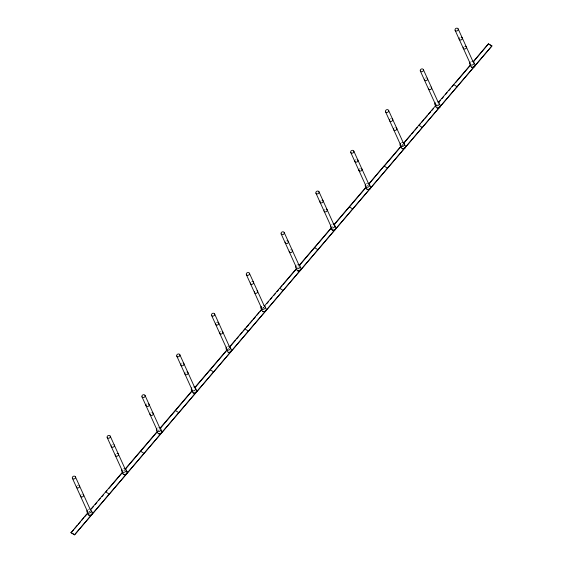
<?xml version="1.0" encoding="UTF-8"?>
<svg xmlns="http://www.w3.org/2000/svg" width="563" height="563" viewBox="0 0 563 563"><rect width="100%" height="100%" fill="white"/><g stroke="black" fill="none" stroke-linecap="round" stroke-linejoin="round"><path stroke-width="0.42" stroke-dasharray="2.81 2.11" d="M123.705 470.752L124.831 469.436M262.316 308.51L263.442 307.201M401.602 145.852L402.721 144.536M124.099 470.703A2.322 1.928 -24.4 0 1 124.676 470.52M123.142 468.585A2.322 1.928 -24.4 0 1 123.719 468.402M116.302 453.518A1.668 1.386 -24.4 0 1 116.717 453.391M111.854 444.763A1.668 1.386 -24.4 0 1 112.642 444.411M158.372 430.28A2.322 1.928 -24.4 0 1 159.47 429.794M158.477 430.519A2.322 1.928 -24.4 0 1 159.005 430.216M157.415 428.169A2.322 1.928 -24.4 0 1 158.513 427.683M150.715 413.017A1.668 1.386 -24.4 0 1 151.51 412.665M146.647 404.037A1.668 1.386 -24.4 0 1 147.02 403.819M89.418 511.661A2.322 1.928 -24.4 0 1 89.989 511.478M88.785 511.732A2.322 1.928 -24.4 0 1 89.883 511.246M87.828 509.614A2.322 1.928 -24.4 0 1 88.926 509.128M81.508 494.244A1.668 1.386 -24.4 0 1 82.346 494.075M77.061 485.482A1.668 1.386 -24.4 0 1 78.271 485.095M262.858 308.348A2.322 1.928 -24.4 0 1 263.956 307.855M262.752 308.109A2.322 1.928 -24.4 0 1 263.85 307.623M251.401 281.641A1.668 1.386 -24.4 0 1 251.816 281.514M227.959 348.835A2.322 1.928 -24.4 0 1 228.479 348.532M228.064 349.067A2.322 1.928 -24.4 0 1 228.592 348.764M227.522 346.414A2.322 1.928 -24.4 0 1 228.099 346.231M220.302 331.565A1.668 1.386 -24.4 0 1 221.097 331.213M215.918 322.88A1.668 1.386 -24.4 0 1 216.607 322.367M185.889 372.073A1.668 1.386 -24.4 0 1 186.304 371.939M181.441 363.311A1.668 1.386 -24.4 0 1 182.229 362.959M471.076 61.346A2.322 1.928 -24.4 0 1 471.653 61.163M463.856 46.497A1.668 1.386 -24.4 0 1 464.651 46.145M459.471 37.805A1.668 1.386 -24.4 0 1 460.161 37.299M436.283 104.894A2.322 1.928 -24.4 0 1 437.24 104.183M429.442 87.005A1.668 1.386 -24.4 0 1 429.858 86.871M424.995 78.243A1.668 1.386 -24.4 0 1 425.783 77.891M401.926 145.212A2.322 1.928 -24.4 0 1 403.024 144.726M402.031 145.444A2.322 1.928 -24.4 0 1 402.559 145.141M400.969 143.093A2.322 1.928 -24.4 0 1 402.066 142.608M394.649 127.724A1.668 1.386 -24.4 0 1 395.486 127.555M390.201 118.962A1.668 1.386 -24.4 0 1 391.412 118.575M367.766 185.867A2.322 1.928 -24.4 0 1 368.336 185.684M367.132 185.938A2.322 1.928 -24.4 0 1 368.23 185.452M366.175 183.819A2.322 1.928 -24.4 0 1 367.273 183.334M359.476 168.668A1.668 1.386 -24.4 0 1 360.271 168.316M355.408 159.688A1.668 1.386 -24.4 0 1 356.196 159.336M332.339 226.664A2.322 1.928 -24.4 0 1 332.86 226.354M331.382 224.546A2.322 1.928 -24.4 0 1 331.903 224.243M324.372 209.682A1.668 1.386 -24.4 0 1 325.062 209.176M320.987 200.196A1.668 1.386 -24.4 0 1 321.403 200.062M297.546 267.383A2.322 1.928 -24.4 0 1 298.643 266.897M296.588 265.272A2.322 1.928 -24.4 0 1 297.686 264.786M289.889 250.12A1.668 1.386 -24.4 0 1 290.684 249.768M285.821 241.14A1.668 1.386 -24.4 0 1 286.609 240.788"/><path stroke-width="0.84" d="M473.321 61.536L488.473 43.801L491.935 45.92L74.527 534.85L71.065 532.732L87.793 512.794M90.594 509.508L122.586 472.068M125.387 468.782L157.38 431.342M160.181 428.056L192.173 390.616M194.974 387.337L226.966 349.89M229.211 347.265L261.76 309.171A2.322 1.928 -24.4 0 0 265.046 308.207A2.322 1.928 -24.4 0 0 264.04 305.54M264.561 305.885L296.553 268.445M299.354 265.159L331.347 227.719M334.148 224.44L366.14 186.993M368.941 183.714L400.933 146.274M403.734 142.988L435.727 105.548M438.528 102.262L470.52 64.822M71.065 532.732L73.866 529.445M74.992 528.136L77.237 525.504M78.356 524.195L80.6 521.563M81.726 520.254L83.971 517.622M85.09 516.313L86.772 514.343M91.825 508.431L93.507 506.461M95.196 504.49L96.878 502.52M98.56 500.549L100.242 498.579M101.924 496.608L103.613 494.638M106.977 490.697L105.858 492.006L109.321 494.124M108.659 488.726L122.692 472.301M125.5 469.021L157.485 431.575M160.293 428.295L192.279 390.856M195.087 387.569L225.946 351.446M229.88 346.843L235.489 340.277M236.608 338.961L238.853 336.336M239.979 335.02L242.224 332.395M243.343 331.079L244.919 328.876L248.494 331.227M246.714 327.138L248.959 324.513M250.078 323.197L252.323 320.572M253.449 319.256L255.693 316.631M256.812 315.315L259.057 312.69M260.183 311.374L261.302 310.058M266.918 303.492L268.6 301.522M270.282 299.551L271.964 297.581M273.646 295.61L275.335 293.64M277.017 291.669L278.699 289.699M280.381 287.728L282.07 285.758M283.189 284.442L296.659 268.678M299.467 265.398L331.452 227.959M334.26 224.672L366.246 187.233M369.054 183.946L384.093 165.979L387.668 168.33M384.761 165.557L401.039 146.507M403.847 143.22L410.575 135.338M411.701 134.029L413.946 131.397M415.065 130.088L417.31 127.456M420.681 123.515L418.886 125.253L422.461 127.604M421.8 122.206L424.045 119.574M425.171 118.265L427.416 115.633M428.534 114.324L430.779 111.692M431.905 110.383L433.587 108.413M438.64 102.501L440.322 100.531M442.004 98.56L443.686 96.59M445.368 94.619L447.057 92.649M448.739 90.678L450.421 88.708M452.103 86.737L453.679 84.527L457.255 86.885M455.474 82.796L470.626 65.062M473.434 61.775L488.473 43.801M74.527 534.85L491.935 45.92M489.275 44.463L491.351 45.737M70.952 532.499L74.415 534.618M458.169 28.91A1.668 1.386 -24.4 0 1 456.361 31.028A1.668 1.386 -24.4 0 1 455.397 28.826A1.668 1.386 -24.4 0 1 458.169 28.91L473.384 62.451M455.115 30.268L470.33 63.802M423.376 69.636A1.668 1.386 -24.4 0 1 421.567 71.754A1.668 1.386 -24.4 0 1 420.603 69.552A1.668 1.386 -24.4 0 1 423.376 69.636L438.591 103.17M420.322 70.987L435.537 104.528M388.583 110.362A1.668 1.386 -24.4 0 1 386.774 112.48A1.668 1.386 -24.4 0 1 385.81 110.278A1.668 1.386 -24.4 0 1 388.583 110.362L404.15 144.677M385.528 111.713L400.743 145.247M353.789 151.088A1.668 1.386 -24.4 0 1 351.981 153.199A1.668 1.386 -24.4 0 1 351.016 150.997A1.668 1.386 -24.4 0 1 353.789 151.088L369.004 184.622M350.735 152.439L365.95 185.973M352.874 209.056L349.412 206.938M318.996 191.807A1.668 1.386 -24.4 0 1 317.194 193.925A1.668 1.386 -24.4 0 1 316.223 191.723A1.668 1.386 -24.4 0 1 318.996 191.807L334.915 226.903M315.942 193.165L331.157 226.699M318.081 249.782L314.618 247.664M284.202 232.533A1.668 1.386 -24.4 0 1 282.401 234.651A1.668 1.386 -24.4 0 1 281.43 232.449A1.668 1.386 -24.4 0 1 284.202 232.533L299.417 266.067M281.148 233.891L296.363 267.425M283.288 290.501L279.825 288.383M249.409 273.259A1.668 1.386 -24.4 0 1 247.607 275.377A1.668 1.386 -24.4 0 1 246.636 273.175A1.668 1.386 -24.4 0 1 249.409 273.259L264.624 306.793M246.355 274.61L261.57 308.144M214.616 313.985A1.668 1.386 -24.4 0 1 212.814 316.096A1.668 1.386 -24.4 0 1 211.843 313.901A1.668 1.386 -24.4 0 1 214.616 313.985L230.183 348.3M211.561 315.336L226.776 348.87M213.701 371.953L210.238 369.835M179.822 354.711A1.668 1.386 -24.4 0 1 178.021 356.822A1.668 1.386 -24.4 0 1 177.049 354.62A1.668 1.386 -24.4 0 1 179.822 354.711L195.037 388.245M176.768 356.062L192.335 390.377M178.907 412.679L175.445 410.561M145.029 395.43A1.668 1.386 -24.4 0 1 143.227 397.548A1.668 1.386 -24.4 0 1 142.256 395.346A1.668 1.386 -24.4 0 1 145.029 395.43L160.244 428.964M141.975 396.788L157.19 430.322M144.114 453.398L140.651 451.28M110.235 436.156A1.668 1.386 -24.4 0 1 108.434 438.274A1.668 1.386 -24.4 0 1 107.463 436.072A1.668 1.386 -24.4 0 1 110.235 436.156L125.45 469.69M126.605 473.525L126.717 473.764A2.322 1.928 -24.4 0 1 124.029 474.616M107.181 437.507L122.396 471.048M75.442 476.882A1.668 1.386 -24.4 0 1 73.64 478.993A1.668 1.386 -24.4 0 1 72.669 476.798A1.668 1.386 -24.4 0 1 75.442 476.882L90.657 510.416M72.388 478.233L87.603 511.767M126.323 470.774A2.322 1.928 -24.4 0 1 125.648 474.236A2.322 1.928 -24.4 0 1 122.65 472.399M126.83 471.337A2.322 1.928 -24.4 0 1 126.717 473.764M123.536 474.398A2.322 1.928 -24.4 0 1 123.135 474.067M124.866 468.437A2.322 1.928 -24.4 0 1 125.964 470.935A2.322 1.928 -24.4 0 1 122.966 472.266A2.322 1.928 -24.4 0 1 121.868 469.767M117.54 453.412A1.668 1.386 -24.4 0 1 118.385 455.094A1.668 1.386 -24.4 0 1 116.435 456.22A1.668 1.386 -24.4 0 1 115.253 454.742M114.113 444.833A1.668 1.386 -24.4 0 1 113.135 447.163A1.668 1.386 -24.4 0 1 111.185 445.762M161.117 430.048A2.322 1.928 -24.4 0 1 160.715 433.369A2.322 1.928 -24.4 0 1 157.422 432.194M162.024 431.532A2.322 1.928 -24.4 0 1 159.976 433.925M158.822 433.89A2.322 1.928 -24.4 0 1 158.33 433.679M159.66 427.718A2.322 1.928 -24.4 0 1 160.758 430.216A2.322 1.928 -24.4 0 1 157.76 431.54A2.322 1.928 -24.4 0 1 156.662 429.048M152.981 413.087A1.668 1.386 -24.4 0 1 152.003 415.417A1.668 1.386 -24.4 0 1 150.047 414.016M152.334 412.693A1.668 1.386 -24.4 0 1 152.693 412.848M161.377 432.032A1.668 1.386 -24.4 0 1 161.25 432.398M148.266 403.713A1.668 1.386 -24.4 0 1 149.054 405.508A1.668 1.386 -24.4 0 1 146.894 406.465A1.668 1.386 -24.4 0 1 146.106 404.67M91.53 511.5A2.322 1.928 -24.4 0 1 90.854 514.962A2.322 1.928 -24.4 0 1 87.856 513.125M92.438 512.977A2.322 1.928 -24.4 0 1 90.967 515.194M90.39 515.377A2.322 1.928 -24.4 0 1 88.743 515.124M88.342 514.793A2.322 1.928 -24.4 0 1 87.941 513.878M92.036 512.063A2.322 1.928 -24.4 0 1 92.311 512.492M90.073 509.163A2.322 1.928 -24.4 0 1 91.171 511.661A2.322 1.928 -24.4 0 1 88.173 512.992A2.322 1.928 -24.4 0 1 87.075 510.493M83.106 494.293A1.668 1.386 -24.4 0 1 83.394 496.172A1.668 1.386 -24.4 0 1 81.255 496.855A1.668 1.386 -24.4 0 1 80.593 495.095M79.038 485.313A1.668 1.386 -24.4 0 1 78.743 487.706A1.668 1.386 -24.4 0 1 76.371 486.861M265.497 307.877A2.322 1.928 -24.4 0 1 264.821 311.339A2.322 1.928 -24.4 0 1 261.823 309.502M266.383 309.875A2.322 1.928 -24.4 0 1 264.357 311.754M263.202 311.719A2.322 1.928 -24.4 0 1 262.71 311.501M261.795 309.242A2.322 1.928 -24.4 0 1 261.359 306.399M257.073 290.67A1.668 1.386 -24.4 0 1 257.361 292.549A1.668 1.386 -24.4 0 1 255.222 293.232A1.668 1.386 -24.4 0 1 254.56 291.472M252.646 281.535A1.668 1.386 -24.4 0 1 253.484 283.217A1.668 1.386 -24.4 0 1 251.541 284.343A1.668 1.386 -24.4 0 1 250.359 282.865M230.703 348.603A2.322 1.928 -24.4 0 1 231.104 351.206A2.322 1.928 -24.4 0 1 228.128 352.149A2.322 1.928 -24.4 0 1 227.213 349.714M231.59 350.601A2.322 1.928 -24.4 0 1 230.14 352.297M229.563 352.48A2.322 1.928 -24.4 0 1 228.409 352.445M228.684 346.182A2.322 1.928 -24.4 0 1 230.422 348.596A2.322 1.928 -24.4 0 1 227.171 350.038A2.322 1.928 -24.4 0 1 226.565 347.125M222.279 331.396A1.668 1.386 -24.4 0 1 222.568 333.275A1.668 1.386 -24.4 0 1 220.429 333.958A1.668 1.386 -24.4 0 1 219.767 332.198M230.837 350.953A1.668 1.386 -24.4 0 1 230.612 351.291M218.212 322.416A1.668 1.386 -24.4 0 1 217.719 324.907A1.668 1.386 -24.4 0 1 215.566 323.591M217.445 322.198A1.668 1.386 -24.4 0 1 217.853 322.261M196.311 389.652A2.322 1.928 -24.4 0 1 194.953 392.897A2.322 1.928 -24.4 0 1 192.236 390.954M195.417 389.11A2.322 1.928 -24.4 0 1 195.91 389.322M196.818 390.806A2.322 1.928 -24.4 0 1 195.614 392.883A2.322 1.928 -24.4 0 1 193.123 392.953M193.89 386.908A2.322 1.928 -24.4 0 1 195.628 389.322A2.322 1.928 -24.4 0 1 192.377 390.757A2.322 1.928 -24.4 0 1 191.772 387.844M187.127 371.967A1.668 1.386 -24.4 0 1 187.915 373.762A1.668 1.386 -24.4 0 1 185.762 374.719A1.668 1.386 -24.4 0 1 184.974 372.924M195.818 392.017A1.668 1.386 -24.4 0 1 195.502 392.305M183.418 363.142A1.668 1.386 -24.4 0 1 183.707 365.014A1.668 1.386 -24.4 0 1 181.56 365.697A1.668 1.386 -24.4 0 1 180.899 363.944M474.257 63.528A2.322 1.928 -24.4 0 1 473.582 66.99A2.322 1.928 -24.4 0 1 470.584 65.153M475.165 65.012A2.322 1.928 -24.4 0 1 473.117 67.412M471.963 67.377A2.322 1.928 -24.4 0 1 471.47 67.159M472.8 61.198A2.322 1.928 -24.4 0 1 473.807 63.858A2.322 1.928 -24.4 0 1 470.555 64.893A2.322 1.928 -24.4 0 1 470.119 62.05M465.474 46.173A1.668 1.386 -24.4 0 1 466.319 47.848A1.668 1.386 -24.4 0 1 464.369 48.981A1.668 1.386 -24.4 0 1 463.187 47.496M462.047 37.587A1.668 1.386 -24.4 0 1 461.069 39.917A1.668 1.386 -24.4 0 1 459.119 38.516M461.407 37.193A1.668 1.386 -24.4 0 1 461.766 37.348M439.464 104.254A2.322 1.928 -24.4 0 1 439.865 106.857A2.322 1.928 -24.4 0 1 436.888 107.807A2.322 1.928 -24.4 0 1 435.973 105.365M440.35 106.252A2.322 1.928 -24.4 0 1 438.901 107.948M438.324 108.131A2.322 1.928 -24.4 0 1 437.17 108.096M438.007 101.924A2.322 1.928 -24.4 0 1 439.013 104.584A2.322 1.928 -24.4 0 1 435.762 105.619A2.322 1.928 -24.4 0 1 435.326 102.776M431.04 87.054A1.668 1.386 -24.4 0 1 430.554 89.545A1.668 1.386 -24.4 0 1 428.394 88.222M439.597 106.604A1.668 1.386 -24.4 0 1 439.372 106.949M439.056 107.237A1.668 1.386 -24.4 0 1 438.683 107.456M426.972 78.074A1.668 1.386 -24.4 0 1 426.48 80.565A1.668 1.386 -24.4 0 1 424.326 79.242M404.67 144.98A2.322 1.928 -24.4 0 1 405.071 147.583A2.322 1.928 -24.4 0 1 402.095 148.526A2.322 1.928 -24.4 0 1 401.18 146.091M405.557 146.978A2.322 1.928 -24.4 0 1 404.107 148.674M403.53 148.857A2.322 1.928 -24.4 0 1 402.376 148.822M401.081 147.358A2.322 1.928 -24.4 0 1 401.109 146.837M402.651 142.559A2.322 1.928 -24.4 0 1 404.389 144.972A2.322 1.928 -24.4 0 1 401.137 146.415A2.322 1.928 -24.4 0 1 400.532 143.502M396.246 127.773A1.668 1.386 -24.4 0 1 396.535 129.652A1.668 1.386 -24.4 0 1 394.396 130.334A1.668 1.386 -24.4 0 1 393.734 128.575M392.179 118.793A1.668 1.386 -24.4 0 1 392.467 120.672A1.668 1.386 -24.4 0 1 390.321 121.355A1.668 1.386 -24.4 0 1 389.659 119.595M369.384 185.487A2.322 1.928 -24.4 0 1 370.553 187.817A2.322 1.928 -24.4 0 1 367.85 189.386A2.322 1.928 -24.4 0 1 366.203 187.331M370.785 187.183A2.322 1.928 -24.4 0 1 369.835 189.098M367.583 189.548A2.322 1.928 -24.4 0 1 366.689 188.999M367.857 183.285A2.322 1.928 -24.4 0 1 369.595 185.699A2.322 1.928 -24.4 0 1 366.344 187.141A2.322 1.928 -24.4 0 1 365.739 184.221M361.742 168.738A1.668 1.386 -24.4 0 1 360.552 171.124A1.668 1.386 -24.4 0 1 358.941 169.301M361.094 168.344A1.668 1.386 -24.4 0 1 361.453 168.499M369.785 188.394A1.668 1.386 -24.4 0 1 369.469 188.689M357.385 159.519A1.668 1.386 -24.4 0 1 357.674 161.398A1.668 1.386 -24.4 0 1 355.527 162.081A1.668 1.386 -24.4 0 1 354.866 160.321M334.591 226.206A2.322 1.928 -24.4 0 1 335.759 228.536A2.322 1.928 -24.4 0 1 333.057 230.105A2.322 1.928 -24.4 0 1 331.41 228.057M335.991 227.909A2.322 1.928 -24.4 0 1 332.789 230.274M332.297 230.056A2.322 1.928 -24.4 0 1 331.896 229.725M333.064 224.011A2.322 1.928 -24.4 0 1 334.858 226.249A2.322 1.928 -24.4 0 1 331.91 227.966A2.322 1.928 -24.4 0 1 330.629 225.425M326.948 209.464A1.668 1.386 -24.4 0 1 326.174 211.716A1.668 1.386 -24.4 0 1 323.999 210.773M326.301 209.07A1.668 1.386 -24.4 0 1 326.66 209.225M322.233 200.09A1.668 1.386 -24.4 0 1 323.021 201.885A1.668 1.386 -24.4 0 1 320.861 202.842A1.668 1.386 -24.4 0 1 320.073 201.047M300.29 267.151A2.322 1.928 -24.4 0 1 299.615 270.613A2.322 1.928 -24.4 0 1 296.617 268.776M301.198 268.628A2.322 1.928 -24.4 0 1 299.727 270.845M299.15 271.028A2.322 1.928 -24.4 0 1 297.503 270.782M298.27 264.73A2.322 1.928 -24.4 0 1 300.065 266.975A2.322 1.928 -24.4 0 1 297.116 268.692A2.322 1.928 -24.4 0 1 295.835 266.151M291.866 249.951A1.668 1.386 -24.4 0 1 291.578 252.344A1.668 1.386 -24.4 0 1 289.206 251.492M300.199 269.846A1.668 1.386 -24.4 0 1 299.882 270.134M287.44 240.816A1.668 1.386 -24.4 0 1 288.277 242.491A1.668 1.386 -24.4 0 1 286.335 243.617A1.668 1.386 -24.4 0 1 285.152 242.139"/></g></svg>
